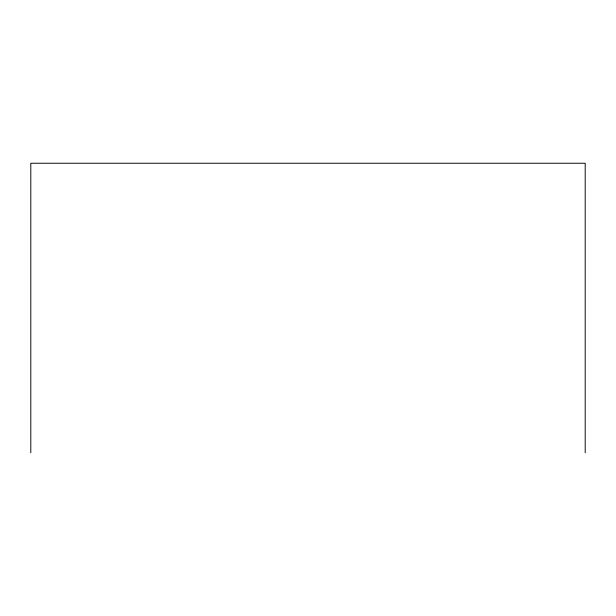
<?xml version="1.0" encoding="UTF-8"?>
<svg xmlns="http://www.w3.org/2000/svg" width="616" height="616" viewBox="0 0 616 616"><rect width="100%" height="100%" fill="white"/><g stroke="black" fill="none" stroke-linecap="round" stroke-linejoin="round"><path stroke-width="0.92" d="M585.2 452.745L585.2 163.255L30.8 163.255L30.8 452.745"/></g></svg>
